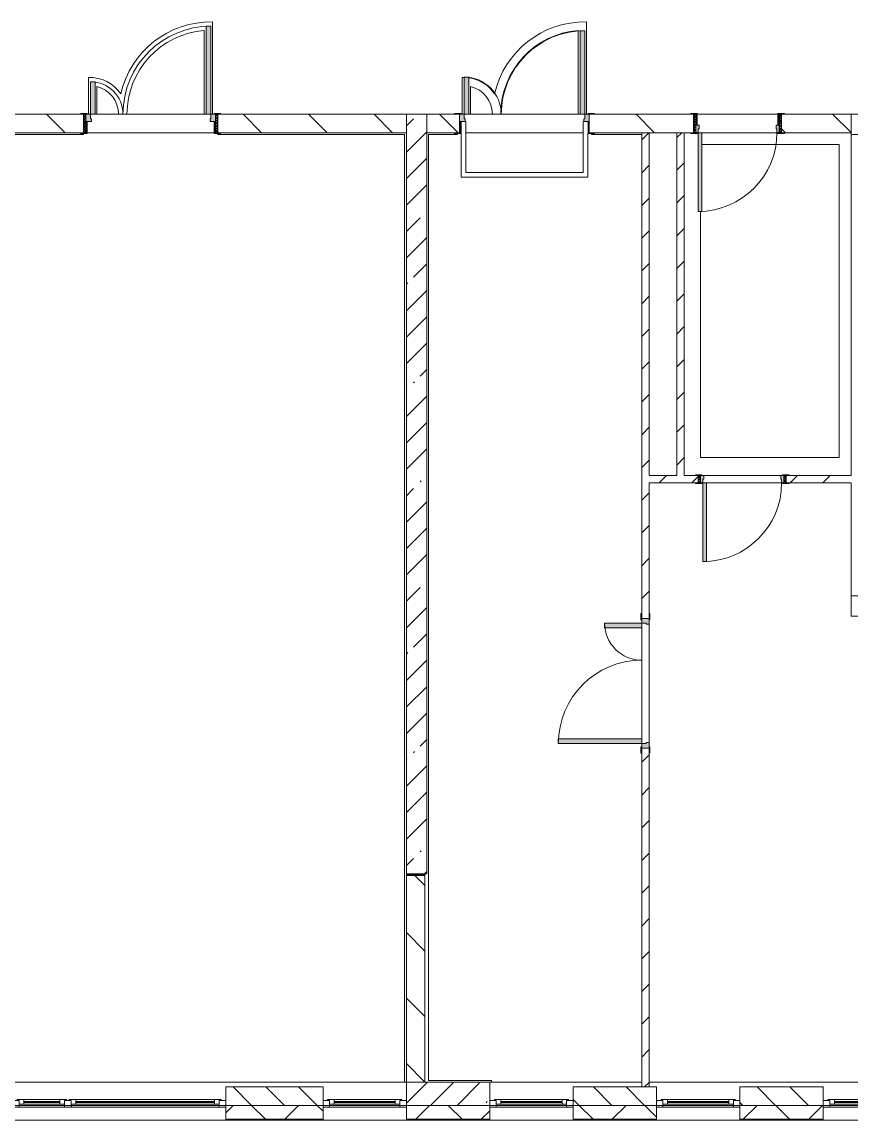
# Model space of a CAD drawing. Header units: millimetres. Extents: x -3902 to 188078, y -8553 to 29000.
# Drawn here: x 164048 to 172998, y -258 to 11595 of the extents above; entities that cross this region are included whole.
import ezdxf

# ---------------------------------------------------------------- set-up
doc = ezdxf.new("R2010")
doc.units = ezdxf.units.MM
for name, color, linetype, lineweight in [('A-DETL-6', 7, 'Continuous', 5), ('A-GLAZ-2', 7, 'Continuous', 5), ('A-WALL', 7, 'Continuous', 9), ('A-WALL-3', 7, 'Continuous', 5), ('I-WALL-3', 7, 'Continuous', 5), ('S-COLS-4', 7, 'Continuous', 5)]:
    doc.layers.add(name, color=color, linetype=linetype, lineweight=lineweight)
for name, color, linetype, lineweight, true_color in [('A-DOOR-1', 7, 'Continuous', 5, 0xaaaaaa), ('A-DOOR-2', 7, 'Continuous', 5, 0xe2e2e2), ('A-DOOR-FRAM-1', 7, 'Continuous', 5, 0xe2e2e2), ('A-DOOR-FRAM-2', 7, 'Continuous', 5, 0xaaaaaa), ('A-FLOR-2', 7, 'Continuous', 5, 0xaaaaaa)]:
    doc.layers.add(name, color=color, linetype=linetype, lineweight=lineweight, true_color=true_color)
pattern_1 = [(135, (61067.9, 0), (-353.5534, -353.5534), [])]
pattern_2 = [(45, (61067.9, 0), (-285.1231, 285.1231), []), (45, (61353, 0), (-285.1231, 285.1231), [504.031, -100.806, 16.764, -84.042])]
pattern_3 = [(45, (61067.9, 0), (-176.7767, 176.7767), [])]

# ---------------------------------------------------------------- blocks, each defined once
blk = doc.blocks.new('110_Дверь_СКБ_2Ст - Д-2а_л_ Из коридора на лестницу-32216062-3_10_1_птичка')
at = {"layer": 'A-DOOR-2'}
for points in [[(612, 100), (662, 100), (662, 1000), (612, 1000), (612, 721)], [(-588, 100), (-588, 500), (-638, 500), (-638, 100)], [(712, -100), (712, 20), (698, 20), (698, -100)]]:
    blk.add_hatch(color=256, dxfattribs=at).paths.add_polyline_path(points)
h = blk.add_hatch(color=256, dxfattribs=at)
h.paths.add_polyline_path([(712, 20), (712, 100), (662, 100), (662, 50), (652, 50), (652, 20), (680, 20)])
h.paths.add_polyline_path([(-628, 20), (-628, 50), (-638, 50), (-638, 100), (-688, 100), (-688, 20)])
at = {"layer": 'A-DOOR-FRAM-1'}
for points in [[(-672, 100), (-672, 108), (-742, 108), (-742, 100)], [(-672, -100), (-672, 20), (-688, 20), (-688, -100)], [(768, 100), (768, 108), (698, 108), (698, 100)], [(-672, -108), (-672, -100), (-742, -100), (-742, -108)], [(768, -108), (768, -100), (698, -100), (698, -108)]]:
    blk.add_hatch(color=256, dxfattribs=at).paths.add_polyline_path(points)
at = {"layer": 'A-DOOR-1'}
for p, q in [((662, 1000), (612, 1000)), ((612, 1000), (612, 100)), ((662, 100), (662, 1000)), ((-638, 500), (-638, 100)), ((-588, 500), (-638, 500)), ((-588, 100), (-588, 500)), ((-638, 100), (-588, 100)), ((612, 100), (662, 100))]:
    blk.add_line(p, q, dxfattribs=at)
for centre, radius, start, end in [((662, 100), 900, 90, 180), ((-638, 100), 400, 360, 90)]:
    blk.add_arc(centre, radius, start, end, dxfattribs=at)
at = {"layer": 'A-DOOR-FRAM-2'}
for p, q in [((-672, 108), (-742, 108)), ((-742, 108), (-742, 100)), ((-742, 100), (-672, 100)), ((-638, 100), (-688, 100)), ((-688, 100), (-688, 20)), ((-688, 20), (-628, 20)), ((-672, 20), (-688, 20)), ((-688, 20), (-688, -100)), ((-672, 100), (-672, 108)), ((-672, -100), (-672, 20)), ((-638, 50), (-638, 100)), ((-628, 50), (-638, 50)), ((-628, 20), (-628, 50)), ((662, 50), (652, 50)), ((652, 50), (652, 20)), ((652, 20), (712, 20)), ((662, 100), (662, 50)), ((712, 100), (662, 100)), ((768, 108), (698, 108)), ((698, 108), (698, 100)), ((698, 100), (768, 100)), ((712, 20), (698, 20)), ((698, 20), (698, -100)), ((712, 20), (712, 100)), ((712, -100), (712, 20)), ((768, 100), (768, 108)), ((-672, -100), (-742, -100)), ((-742, -100), (-742, -108)), ((-742, -108), (-672, -108)), ((-688, -100), (-672, -100)), ((-672, -108), (-672, -100)), ((698, -100), (712, -100)), ((768, -100), (698, -100)), ((698, -100), (698, -108)), ((698, -108), (768, -108)), ((768, -108), (768, -100))]:
    blk.add_line(p, q, dxfattribs=at)
blk = doc.blocks.new('120_Окно_СКБ_2Ст_Фрамуга сверху - 120_Окно_СКБ_2Ст_2300х2500_h_ ДОО-19727959-3_10_1_птичка')
at = {"layer": 'A-GLAZ-2'}
for p, q in [((-1150, -127), (-1150, -57)), ((-1150, -57), (-1080, -57)), ((1150, -57), (-1150, -57)), ((-1080, -57), (-1080, -127)), ((-1080, -57), (1080, -57)), ((520, -87), (-1080, -87)), ((-1080, -87), (-1080, -127)), ((-1030, -137), (-1030, -87)), ((-1030, -107), (470, -107)), ((470, -117), (-1030, -117)), ((470, -137), (470, -87)), ((520, -127), (520, -57)), ((520, -57), (590, -57)), ((520, -127), (520, -87)), ((590, -57), (590, -127)), ((1080, -87), (590, -87)), ((590, -87), (590, -127)), ((640, -137), (640, -87)), ((640, -107), (1030, -107)), ((1030, -117), (640, -117)), ((1030, -137), (1030, -87)), ((1080, -127), (1080, -57)), ((1080, -57), (1150, -57)), ((1080, -127), (1080, -87)), ((1150, -57), (1150, -127)), ((-1080, -127), (-1150, -127)), ((-1150, -127), (-1100, -127)), ((-1080, -127), (-1100, -127)), ((-1100, -127), (-1100, -137)), ((-1100, -137), (540, -137)), ((540, -137), (-1100, -137)), ((590, -127), (520, -127)), ((540, -127), (520, -127)), ((540, -127), (570, -127)), ((540, -127), (570, -127)), ((540, -137), (540, -127)), ((590, -127), (570, -127)), ((570, -127), (570, -137)), ((570, -137), (1100, -137)), ((1100, -137), (570, -137)), ((1150, -127), (1080, -127)), ((1100, -127), (1080, -127)), ((1100, -127), (1150, -127)), ((1100, -137), (1100, -127))]:
    blk.add_line(p, q, dxfattribs=at)
blk = doc.blocks.new('120_Окно_СКБ_1Ст - 120_Окно_СКБ_1Ст 900х2500_h_ с форточкой-22876038-3_10_1_птичка')
at = {"layer": 'A-GLAZ-2'}
for p, q in [((-450, -127), (-450, -57)), ((-450, -57), (-380, -57)), ((450, -57), (-450, -57)), ((-380, -57), (-380, -127)), ((380, -87), (-380, -87)), ((-380, -87), (-380, -127)), ((-330, -137), (-330, -87)), ((-330, -107), (330, -107)), ((330, -117), (-330, -117)), ((330, -137), (330, -87)), ((380, -127), (380, -57)), ((380, -57), (450, -57)), ((380, -127), (380, -87)), ((450, -57), (450, -127)), ((-380, -127), (-450, -127)), ((-450, -127), (-400, -127)), ((-380, -127), (-400, -127)), ((-400, -127), (-400, -137)), ((-400, -137), (400, -137)), ((400, -137), (-400, -137)), ((450, -127), (380, -127)), ((400, -127), (380, -127)), ((400, -127), (450, -127)), ((400, -137), (400, -127))]:
    blk.add_line(p, q, dxfattribs=at)
blk = doc.blocks.new('110_Дверь_СКБ_1Ст_Внутренняя1 - Д-8 950x2100h_охрана-V48-3_10_1_птичка')
at = {"layer": 'A-DOOR-1'}
h = blk.add_hatch(dxfattribs=at)
h.set_pattern_fill('FP_66', color=256, style=0, pattern_type=2)
h.set_pattern_definition([(135, (1826.41, 164.685), (-14.14214, -14.14214), []), (225, (1826.41, 164.685), (14.14214, -14.14214), [])])
h.paths.add_polyline_path([(487.5, 100), (462.5, 100), (462.5, -100), (487.5, -100), (487.5, -34.8)])
at = {"layer": 'A-DOOR-2'}
h = blk.add_hatch(color=256, dxfattribs=at)
h.paths.add_polyline_path([(437.5, 100), (437.5, 60), (427.5, 60), (427.5, 20), (462.5, 20), (462.5, 100)])
h.paths.add_polyline_path([(-412.5, 100), (-437.5, 100), (-437.5, 20), (-402.5, 20), (-402.5, 60), (-412.5, 60)])
at = {"layer": 'A-DOOR-FRAM-1'}
for points in [[(397.5, 950), (397.5, 100), (437.5, 100), (437.5, 950)], [(-492.5, 108), (-492.5, 100), (-422.5, 100), (-422.5, 108)], [(-422.5, 20), (-437.5, 20), (-437.5, -100), (-422.5, -100), (-422.5, -34.8)], [(517.5, 108), (447.5, 108), (447.5, 100), (517.5, 100)], [(462.5, 20), (447.5, 20), (447.5, -100), (462.5, -100), (462.5, -34.8)], [(-492.5, -100), (-492.5, -108), (-422.5, -108), (-422.5, -100)], [(447.5, -100), (447.5, -108), (517.5, -108), (517.5, -100)]]:
    blk.add_hatch(color=256, dxfattribs=at).paths.add_polyline_path(points)
at = {"layer": 'A-DOOR-FRAM-2'}
h = blk.add_hatch(dxfattribs=at)
h.set_pattern_fill('FP_67', color=256, style=0, pattern_type=2)
h.set_pattern_definition([(45, (-296.384, 164.685), (-14.1421, 14.1421), []), (135, (-296.384, 164.685), (-14.1421, -14.1421), [])])
h.paths.add_polyline_path([(-437.5, 100), (-462.5, 100), (-462.5, -100), (-437.5, -100), (-437.5, -34.8)])
at = {"layer": 'A-DOOR-1'}
for p, q in [((437.5, 950), (397.5, 950)), ((397.5, 950), (397.5, 100)), ((437.5, 100), (437.5, 950)), ((397.5, 100), (437.5, 100))]:
    blk.add_line(p, q, dxfattribs=at)
blk.add_arc((437.5, 100), 850, 90, 180, dxfattribs=at)
at = {"layer": 'A-DOOR-FRAM-2'}
for p, q in [((-422.5, 108), (-492.5, 108)), ((-492.5, 108), (-492.5, 100)), ((-492.5, 100), (-422.5, 100)), ((-437.5, 100), (-462.5, 100)), ((-462.5, 100), (-462.5, -100)), ((-412.5, 100), (-437.5, 100)), ((-437.5, 100), (-437.5, 20)), ((-437.5, -100), (-437.5, 100)), ((-422.5, 100), (-437.5, 100)), ((-437.5, 100), (-437.5, 99)), ((-437.5, 99), (-422.5, 99)), ((-437.5, 20), (-402.5, 20)), ((-422.5, 20), (-437.5, 20)), ((-437.5, 20), (-437.5, -100)), ((-422.5, 100), (-422.5, 108)), ((-422.5, 99), (-422.5, 100)), ((-422.5, -100), (-422.5, 20)), ((-412.5, 60), (-412.5, 100)), ((-402.5, 60), (-412.5, 60)), ((-402.5, 20), (-402.5, 60)), ((437.5, 60), (427.5, 60)), ((427.5, 60), (427.5, 20)), ((427.5, 20), (462.5, 20)), ((437.5, 100), (437.5, 60)), ((462.5, 100), (437.5, 100)), ((517.5, 108), (447.5, 108)), ((447.5, 108), (447.5, 100)), ((462.5, 100), (447.5, 100)), ((447.5, 100), (447.5, 99)), ((447.5, 100), (517.5, 100)), ((447.5, 99), (462.5, 99)), ((462.5, 20), (447.5, 20)), ((447.5, 20), (447.5, -100)), ((462.5, 20), (462.5, 100)), ((487.5, 100), (462.5, 100)), ((462.5, 100), (462.5, -100)), ((462.5, 99), (462.5, 100)), ((462.5, -100), (462.5, 20)), ((487.5, -100), (487.5, 100)), ((517.5, 100), (517.5, 108)), ((-422.5, -100), (-492.5, -100)), ((-492.5, -100), (-492.5, -108)), ((-492.5, -108), (-422.5, -108)), ((-462.5, -100), (-437.5, -100)), ((-437.5, -100), (-422.5, -100)), ((-422.5, -108), (-422.5, -100)), ((447.5, -100), (462.5, -100)), ((517.5, -100), (447.5, -100)), ((447.5, -100), (447.5, -108)), ((447.5, -108), (517.5, -108)), ((462.5, -100), (487.5, -100)), ((517.5, -108), (517.5, -100))]:
    blk.add_line(p, q, dxfattribs=at)
blk = doc.blocks.new('110_Дверь_СКБ_1Ст_Внутренняя1 - Д-8 950x2100h_охрана-V79-3_10_1_птичка')
at = {"layer": 'A-DOOR-1'}
h = blk.add_hatch(dxfattribs=at)
h.set_pattern_fill('FP_95', color=256, style=0, pattern_type=2)
h.set_pattern_definition([(135, (1826.41, 104.685), (-14.14214, -14.14214), []), (225, (1826.41, 104.685), (14.14214, -14.14214), [])])
h.paths.add_polyline_path([(487, 40), (462, 40), (462, -40), (487, -40)])
at = {"layer": 'A-DOOR-2'}
h = blk.add_hatch(color=256, dxfattribs=at)
h.paths.add_polyline_path([(437, 40), (437, 0), (427, 0), (427, -40), (462, -40), (462, 40)])
h.paths.add_polyline_path([(-413, 40), (-438, 40), (-438, -40), (-403, -40), (-403, 0), (-413, 0)])
at = {"layer": 'A-DOOR-FRAM-1'}
for points in [[(397, 890), (397, 40), (437, 40), (437, 890)], [(-493, 48), (-493, 40), (-423, 40), (-423, 48)], [(517, 48), (447, 48), (447, 40), (517, 40)], [(-423, -40), (-493, -40), (-493, -48), (-423, -48)], [(447, -40), (447, -48), (517, -48), (517, -40)]]:
    blk.add_hatch(color=256, dxfattribs=at).paths.add_polyline_path(points)
at = {"layer": 'A-DOOR-FRAM-2'}
h = blk.add_hatch(dxfattribs=at)
h.set_pattern_fill('FP_96', color=256, style=0, pattern_type=2)
h.set_pattern_definition([(45, (-296.384, 104.685), (-14.1421, 14.1421), []), (135, (-296.384, 104.685), (-14.1421, -14.1421), [])])
h.paths.add_polyline_path([(-438, 40), (-463, 40), (-463, -40), (-438, -40)])
at = {"layer": 'A-DOOR-1'}
for p, q in [((437, 890), (397, 890)), ((397, 890), (397, 40)), ((437, 40), (437, 890)), ((397, 40), (437, 40))]:
    blk.add_line(p, q, dxfattribs=at)
blk.add_arc((437, 40), 850, 90, 180, dxfattribs=at)
at = {"layer": 'A-DOOR-FRAM-2'}
for p, q in [((-423, 48), (-493, 48)), ((-493, 48), (-493, 40)), ((-493, 40), (-423, 40)), ((-438, 40), (-463, 40)), ((-463, 40), (-463, -40)), ((-413, 40), (-438, 40)), ((-438, 40), (-438, -40)), ((-438, -40), (-438, 40)), ((-423, 40), (-438, 40)), ((-438, 40), (-438, 39)), ((-438, 39), (-423, 39)), ((-423, 40), (-423, 48)), ((-423, 39), (-423, 40)), ((-413, 0), (-413, 40)), ((-403, 0), (-413, 0)), ((-403, -40), (-403, 0)), ((437, 0), (427, 0)), ((427, 0), (427, -40)), ((437, 40), (437, 0)), ((462, 40), (437, 40)), ((517, 48), (447, 48)), ((447, 48), (447, 40)), ((462, 40), (447, 40)), ((447, 40), (447, 39)), ((447, 40), (517, 40)), ((447, 39), (462, 39)), ((462, -40), (462, 40)), ((487, 40), (462, 40)), ((462, 40), (462, -40)), ((462, 39), (462, 40)), ((487, -40), (487, 40)), ((517, 40), (517, 48)), ((-423, -40), (-493, -40)), ((-493, -40), (-493, -48)), ((-493, -48), (-423, -48)), ((-463, -40), (-438, -40)), ((-423, -39), (-438, -39)), ((-438, -39), (-438, -40)), ((-438, -40), (-403, -40)), ((-438, -40), (-423, -40)), ((-423, -40), (-423, -39)), ((-423, -48), (-423, -40)), ((427, -40), (462, -40)), ((462, -39), (447, -39)), ((447, -39), (447, -40)), ((447, -40), (462, -40)), ((517, -40), (447, -40)), ((447, -40), (447, -48)), ((447, -48), (517, -48)), ((462, -40), (462, -39)), ((462, -40), (487, -40)), ((517, -48), (517, -40))]:
    blk.add_line(p, q, dxfattribs=at)
blk = doc.blocks.new('110_Дверь_СКБ_2Ст - Д-6_л__ ДОО_Дв_1450x2100h_Дверь из раздевальной в коридор-V80-3_10_1_птичка')
at = {"layer": 'A-DOOR-1'}
h = blk.add_hatch(dxfattribs=at)
h.set_pattern_fill('FP_97', color=256, style=0, pattern_type=2)
h.set_pattern_definition([(135, (1576.41, 164.685), (-14.14214, -14.14214), []), (225, (1576.41, 164.685), (14.14214, -14.14214), [])])
h.paths.add_polyline_path([(737.5, -100), (737.5, 100), (712.5, 100), (712.5, -100)])
at = {"layer": 'A-DOOR-2'}
for points in [[(662.5, 100), (662.5, 1050), (612.5, 1050), (612.5, 100)], [(-587.5, 100), (-587.5, 450), (-637.5, 450), (-637.5, 100)]]:
    blk.add_hatch(color=256, dxfattribs=at).paths.add_polyline_path(points)
h = blk.add_hatch(color=256, dxfattribs=at)
h.paths.add_polyline_path([(652.5, 20), (712.5, 20), (712.5, 100), (662.5, 100), (662.5, 50), (652.5, 50)])
h.paths.add_polyline_path([(-687.5, 20), (-627.5, 20), (-627.5, 50), (-637.5, 50), (-637.5, 100), (-687.5, 100)])
at = {"layer": 'A-DOOR-FRAM-1'}
for points in [[(-672.5, 100), (-672.5, 108), (-742.5, 108), (-742.5, 100)], [(-672.5, -100), (-672.5, 20), (-687.5, 20), (-687.5, -100)], [(767.5, 100), (767.5, 108), (697.5, 108), (697.5, 100)], [(712.5, -100), (712.5, 20), (697.5, 20), (697.5, -100)], [(-672.5, -108), (-672.5, -100), (-742.5, -100), (-742.5, -108)], [(767.5, -108), (767.5, -100), (697.5, -100), (697.5, -108)]]:
    blk.add_hatch(color=256, dxfattribs=at).paths.add_polyline_path(points)
at = {"layer": 'A-DOOR-FRAM-2'}
h = blk.add_hatch(dxfattribs=at)
h.set_pattern_fill('FP_98', color=256, style=0, pattern_type=2)
h.set_pattern_definition([(45, (-546.384, 164.685), (-14.1421, 14.1421), []), (135, (-546.384, 164.685), (-14.1421, -14.1421), [])])
h.paths.add_polyline_path([(-687.5, -100), (-687.5, 100), (-712.5, 100), (-712.5, -100)])
at = {"layer": 'A-DOOR-1'}
for p, q in [((662.5, 1050), (612.5, 1050)), ((612.5, 1050), (612.5, 100)), ((662.5, 100), (662.5, 1050)), ((-637.5, 450), (-637.5, 100)), ((-587.5, 450), (-637.5, 450)), ((-587.5, 100), (-587.5, 450)), ((-637.5, 100), (-587.5, 100)), ((612.5, 100), (662.5, 100))]:
    blk.add_line(p, q, dxfattribs=at)
for centre, radius, start, end in [((662.5, 100), 950, 90, 180), ((-637.5, 100), 350, 360, 90)]:
    blk.add_arc(centre, radius, start, end, dxfattribs=at)
at = {"layer": 'A-DOOR-FRAM-2'}
for p, q in [((-672.5, 108), (-742.5, 108)), ((-742.5, 108), (-742.5, 100)), ((-742.5, 100), (-672.5, 100)), ((-687.5, 100), (-712.5, 100)), ((-712.5, 100), (-712.5, -100)), ((-637.5, 100), (-687.5, 100)), ((-687.5, 100), (-687.5, 20)), ((-687.5, -100), (-687.5, 100)), ((-687.5, 20), (-627.5, 20)), ((-672.5, 20), (-687.5, 20)), ((-687.5, 20), (-687.5, -100)), ((-672.5, 100), (-672.5, 108)), ((-672.5, -100), (-672.5, 20)), ((-637.5, 50), (-637.5, 100)), ((-627.5, 50), (-637.5, 50)), ((-627.5, 20), (-627.5, 50)), ((662.5, 50), (652.5, 50)), ((652.5, 50), (652.5, 20)), ((652.5, 20), (712.5, 20)), ((662.5, 100), (662.5, 50)), ((712.5, 100), (662.5, 100)), ((767.5, 108), (697.5, 108)), ((697.5, 108), (697.5, 100)), ((697.5, 100), (767.5, 100)), ((712.5, 20), (697.5, 20)), ((697.5, 20), (697.5, -100)), ((712.5, 20), (712.5, 100)), ((737.5, 100), (712.5, 100)), ((712.5, 100), (712.5, -100)), ((712.5, -100), (712.5, 20)), ((737.5, -100), (737.5, 100)), ((767.5, 100), (767.5, 108)), ((-672.5, -100), (-742.5, -100)), ((-742.5, -100), (-742.5, -108)), ((-742.5, -108), (-672.5, -108)), ((-712.5, -100), (-687.5, -100)), ((-687.5, -100), (-672.5, -100)), ((-672.5, -108), (-672.5, -100)), ((697.5, -100), (712.5, -100)), ((767.5, -100), (697.5, -100)), ((697.5, -100), (697.5, -108)), ((697.5, -108), (767.5, -108)), ((712.5, -100), (737.5, -100)), ((767.5, -108), (767.5, -100))]:
    blk.add_line(p, q, dxfattribs=at)
blk = doc.blocks.new('120_Окно_СКБ_1Ст - 120_Окно_СКБ_1Ст 900х2500_h_ с форточкой-V122-3_10_1_птичка')
at = {"layer": 'A-GLAZ-2'}
for p, q in [((-450, -127), (-450, -57)), ((-450, -57), (-380, -57)), ((450, -57), (-450, -57)), ((-380, -57), (-380, -127)), ((380, -87), (-380, -87)), ((-380, -87), (-380, -127)), ((-330, -137), (-330, -87)), ((-330, -107), (330, -107)), ((330, -117), (-330, -117)), ((330, -137), (330, -87)), ((380, -127), (380, -57)), ((380, -57), (450, -57)), ((380, -127), (380, -87)), ((450, -57), (450, -127)), ((-380, -127), (-450, -127)), ((-450, -127), (-400, -127)), ((-380, -127), (-400, -127)), ((-400, -127), (-400, -137)), ((-400, -137), (400, -137)), ((400, -137), (-400, -137)), ((450, -127), (380, -127)), ((400, -127), (380, -127)), ((400, -137), (400, -127)), ((404, -127), (450, -127))]:
    blk.add_line(p, q, dxfattribs=at)
blk = doc.blocks.new('110_Дверь_СКБ_2Ст - Д-5_п_ Из игровой в коридор-32351726-3_10_1_птичка')
at = {"layer": 'A-DOOR-2'}
h = blk.add_hatch(color=256, dxfattribs=at)
h.paths.add_polyline_path([(712, -40), (712, 40), (652, 40), (652, 10), (662, 10), (662, -40)])
h.paths.add_polyline_path([(-628, 40), (-688, 40), (-688, -40), (-638, -40), (-638, 10), (-628, 10)])
for points in [[(-588, -440), (-588, -40), (-638, -40), (-638, -440)], [(662, -940), (662, -40), (612, -40), (612, -940)]]:
    blk.add_hatch(color=256, dxfattribs=at).paths.add_polyline_path(points)
at = {"layer": 'A-DOOR-FRAM-1'}
for points in [[(-673, 48), (-743, 48), (-743, 40), (-673, 40)], [(767, 48), (697, 48), (697, 40), (767, 40)], [(-673, -40), (-743, -40), (-743, -48), (-673, -48)], [(767, -40), (697, -40), (697, -48), (767, -48)]]:
    blk.add_hatch(color=256, dxfattribs=at).paths.add_polyline_path(points)
at = {"layer": 'A-DOOR-1'}
for p, q in [((-638, -40), (-588, -40)), ((-638, -440), (-638, -40)), ((-588, -40), (-588, -440)), ((612, -40), (662, -40)), ((612, -940), (612, -40)), ((662, -40), (662, -940)), ((-588, -440), (-638, -440)), ((662, -940), (612, -940))]:
    blk.add_line(p, q, dxfattribs=at)
for centre, radius, start, end in [((-638, -40), 400, 270, 0), ((662, -40), 900, 180, 270)]:
    blk.add_arc(centre, radius, start, end, dxfattribs=at)
at = {"layer": 'A-DOOR-FRAM-2'}
for p, q in [((-743, 48), (-673, 48)), ((-743, 40), (-743, 48)), ((-673, 40), (-743, 40)), ((-688, 40), (-628, 40)), ((-688, -40), (-688, 40)), ((-688, 40), (-673, 40)), ((-688, 39), (-688, 40)), ((-673, 39), (-688, 39)), ((-673, 48), (-673, 40)), ((-673, 40), (-673, 39)), ((-638, 10), (-638, -40)), ((-628, 10), (-638, 10)), ((-628, 40), (-628, 10)), ((652, 40), (712, 40)), ((652, 10), (652, 40)), ((662, 10), (652, 10)), ((662, -40), (662, 10)), ((697, 40), (697, 48)), ((697, 48), (767, 48)), ((697, 39), (697, 40)), ((697, 40), (712, 40)), ((767, 40), (697, 40)), ((712, 39), (697, 39)), ((712, 40), (712, -40)), ((712, 40), (712, 39)), ((767, 48), (767, 40)), ((-743, -40), (-673, -40)), ((-743, -48), (-743, -40)), ((-673, -48), (-743, -48)), ((-638, -40), (-688, -40)), ((-673, -40), (-673, -48)), ((712, -40), (662, -40)), ((697, -48), (697, -40)), ((697, -40), (767, -40)), ((767, -48), (697, -48)), ((767, -40), (767, -48))]:
    blk.add_line(p, q, dxfattribs=at)

msp = doc.modelspace()

# ---------------------------------------------------------------- hatches: boundary and pattern name
at = {"layer": 'A-WALL-3'}
h = msp.add_hatch(dxfattribs=at)
h.set_pattern_fill('FP_62', color=256, style=0, pattern_type=2)
h.set_pattern_definition([(135, (61067.9, 0), (-176.7767, -176.7767), [])])
h.paths.add_polyline_path([(182197.9, -100), (182497.9, -100), (182497.9, 100), (182197.9, 100)])
h.paths.add_polyline_path([(172697.9, -100), (172697.9, 100), (171797.9, 100), (171797.9, -100), (172004.6, -100)])
h.paths.add_polyline_path([(170140.2, -100), (170897.9, -100), (170897.9, 100), (169997.9, 100), (169997.9, -100)])
h.paths.add_polyline_path([(180397.9, -100), (180394.5, 100), (179897.9, 100), (179897.9, -100), (180394.5, -100)])
h.paths.add_polyline_path([(174497.9, -100), (174747.9, -100), (174747.9, 100), (174497.9, 100)])
h.paths.add_polyline_path([(177047.9, -100), (178097.9, -100), (178097.9, 100), (177047.9, 100)])
h.paths.add_polyline_path([(163697.9, -100), (163947.9, -100), (163947.9, 100), (163697.9, 100)])
h.paths.add_polyline_path([(166247.9, -100), (167297.9, -100), (167297.9, 100), (166247.9, 100)])
h.paths.add_polyline_path([(162797.9, -100), (162797.9, 100), (161897.9, 100), (161897.9, -100), (162682.6, -100)])
h.paths.add_polyline_path([(155597.9, -100), (155847.9, -100), (155847.9, 100), (155597.9, 100), (155597.9, 56.5)])
h.paths.add_polyline_path([(158147.9, -100), (159197.9, -100), (159197.9, 100), (158147.9, 100)])
h.paths.add_polyline_path([(152997.9, -100), (153797.9, -100), (153797.9, 100), (152997.9, 100)])
h = msp.add_hatch(dxfattribs=at)
h.set_pattern_fill('FP_64', color=256, style=0, pattern_type=2)
h.set_pattern_definition([(45, (61067.9, 0), (-353.5534, 353.5534), []), (135, (61067.9, 0), (-353.5534, -353.5534), [])])
h.paths.add_polyline_path([(185055.5, -250), (186147.9, -250), (186147.9, -100), (184797.9, -100), (184797.9, -250)])
h.paths.add_polyline_path([(181326.7, -250), (182497.9, -250), (182497.9, -100), (181297.9, -100), (181297.9, -250)])
h.paths.add_polyline_path([(170897.9, -250), (170897.9, -100), (169997.9, -100), (169997.9, -250), (170140.2, -250)])
h.paths.add_polyline_path([(169097.9, -250), (169097.9, -100), (168197.9, -100), (168197.9, -250), (168275.8, -250)])
h.paths.add_polyline_path([(171797.9, -250), (172697.9, -250), (172697.9, -100), (171797.9, -100)])
h.paths.add_polyline_path([(180397.9, -250), (180394.5, -100), (178997.9, -100), (178997.9, -250), (180394.5, -250)])
h.paths.add_polyline_path([(173597.9, -250), (174747.9, -250), (174747.9, -100), (173597.9, -100)])
h.paths.add_polyline_path([(177047.9, -250), (178097.9, -250), (178097.9, -100), (177047.9, -100)])
h.paths.add_polyline_path([(160997.9, -250), (160997.9, -100), (160097.9, -100), (160097.9, -250), (160818.2, -250)])
h.paths.add_polyline_path([(166411.4, -250), (167297.9, -250), (167297.9, -100), (166247.9, -100), (166247.9, -250)])
h.paths.add_polyline_path([(155597.9, -250), (155847.9, -250), (155847.9, -100), (154697.9, -100), (154697.9, -250), (155224.9, -250)])
h.paths.add_polyline_path([(161897.9, -250), (163947.9, -250), (163947.9, -100), (161897.9, -100)])
h.paths.add_polyline_path([(159197.9, -250), (159197.9, -100), (158147.9, -100), (158147.9, -250), (158953.8, -250)])
h.paths.add_polyline_path([(153360.5, -250), (153797.9, -250), (153797.9, -100), (152997.9, -100), (152997.9, -250)])
h.paths.add_polyline_path([(152097.9, -250), (152097.9, -100), (150277.9, -100), (150277.9, -250), (151962.2, -250)])
at = {"layer": 'I-WALL-3'}
h = msp.add_hatch(dxfattribs=at)
h.set_pattern_fill('FP_63', color=256, style=0, pattern_type=2)
h.set_pattern_definition(pattern_1)
h.paths.add_polyline_path([(166411.4, 10400), (168197.9, 10400), (168197.9, 10600), (166162.9, 10600), (166162.9, 10400), (166192.9, 10400)])
h.paths.add_polyline_path([(162682.6, 10400), (164712.9, 10400), (164712.9, 10600), (162677.9, 10600), (162677.9, 10400)])
h.paths.add_polyline_path([(151052.9, 10400), (151052.9, 10600), (150677.9, 10600), (150677.9, 10400), (150997.9, 10400)])
h.paths.add_polyline_path([(153017.9, 10400), (153577.9, 10400), (153577.9, 10600), (152452.9, 10600), (152452.9, 10400), (152507.9, 10400)])
h.paths.add_polyline_path([(155224.9, 10400), (155277.9, 10400), (155277.9, 10600), (154527.9, 10600), (154527.9, 10400), (154557.9, 10400)])
h = msp.add_hatch(dxfattribs=at)
h.set_pattern_fill('FP_60', color=256, style=0, pattern_type=2)
h.set_pattern_definition(pattern_2)
h.paths.add_polyline_path([(168197.9, 2400), (168417.9, 2400), (168417.9, 10600), (168197.9, 10600), (168197.9, 6593.4)])
h = msp.add_hatch(dxfattribs=at)
h.set_pattern_fill('FP_63', color=256, style=0, pattern_type=2)
h.set_pattern_definition(pattern_1)
h.paths.add_polyline_path([(181326.7, 10400), (182277.9, 10400), (182277.9, 10600), (180397.9, 10600), (180397.9, 10400)])
h.paths.add_polyline_path([(168717.9, 10400), (168772.9, 10400), (168772.9, 10600), (168417.9, 10600), (168417.9, 10400)])
h.paths.add_polyline_path([(171072.4, 10400), (171297.9, 10400), (171297.9, 10600), (170172.9, 10600), (170172.9, 10400), (170817.9, 10400)])
h.paths.add_polyline_path([(172936.8, 10400), (172997.9, 10400), (172997.9, 10600), (172247.9, 10600), (172247.9, 10400), (172277.9, 10400)])
h = msp.add_hatch(dxfattribs=at)
h.set_pattern_fill('FP_65', color=256, style=0, pattern_type=2)
h.set_pattern_definition(pattern_3)
h.paths.add_polyline_path([(170817.9, 100), (170817.9, 3755), (170737.9, 3755), (170737.9, 100)])
h.paths.add_polyline_path([(170817.9, 5155), (170817.9, 10400), (170737.9, 10400), (170737.9, 5155), (170787.9, 5155)])
h = msp.add_hatch(dxfattribs=at)
h.set_pattern_fill('FP_65', color=256, style=0, pattern_type=2)
h.set_pattern_definition(pattern_3)
h.paths.add_polyline_path([(171197.9, 6700), (171197.9, 10400), (171117.9, 10400), (171117.9, 6700)])
h = msp.add_hatch(dxfattribs=at)
h.set_pattern_fill('FP_65', color=256, style=0, pattern_type=2)
h.set_pattern_definition(pattern_3)
h.paths.add_polyline_path([(172327.9, 6620), (172997.9, 6620), (172997.9, 6700), (172297.9, 6700), (172297.9, 6620)])
h.paths.add_polyline_path([(170817.9, 6620), (171347.9, 6620), (171347.9, 6700), (170817.9, 6700)])
h = msp.add_hatch(dxfattribs=at)
h.set_pattern_fill('FP_63', color=256, style=0, pattern_type=2)
h.set_pattern_definition(pattern_1)
h.paths.add_polyline_path([(168397.9, 150), (168397.9, 2380), (168197.9, 2380), (168197.9, 150), (168275.8, 150)])
at = {"layer": 'S-COLS-4'}
h = msp.add_hatch(dxfattribs=at)
h.set_pattern_fill('FP_60', color=256, style=0, pattern_type=2)
h.set_pattern_definition(pattern_2)
h.paths.add_polyline_path([(168197.9, -100), (169097.9, -100), (169097.9, 150), (168197.9, 150)])

# ---------------------------------------------------------------- linework, layer by layer
at = {"layer": 'A-DETL-6'}
for p, q in [((172871.4, 10273.7), (171387.9, 10273.7)), ((172871.4, 6893.7), (172871.4, 10273.7)), ((171371.4, 9550), (171371.4, 6893.7)), ((171371.4, 6893.7), (172871.4, 6893.7))]:
    msp.add_line(p, q, dxfattribs=at)
at = {"layer": 'A-FLOR-2'}
for p, q in [((166016.3, 11502.3), (166016.3, 10600)), ((166106.3, 10600), (166106.3, 11594.8)), ((170051.3, 11502.3), (170051.3, 10600)), ((170141.3, 10600), (170141.3, 11594.8)), ((164765.1, 10994.4), (164765.1, 10600)), ((168800.1, 10994.4), (168800.1, 10600)), ((164855.1, 10600), (164855.1, 10897.1)), ((168890.1, 10600), (168890.1, 10897.1)), ((164837.9, 10600), (164855.1, 10600)), ((165091.3, 10600), (165181.3, 10600)), ((165181.3, 10600), (166037.9, 10600)), ((168872.9, 10600), (168890.1, 10600)), ((169126.3, 10600), (169216.3, 10600)), ((169216.3, 10600), (170072.9, 10600)), ((168837.9, 9970), (168837.9, 10520)), ((170107.9, 10520), (170107.9, 9970)), ((164712.9, 10380), (162698.9, 10380)), ((164712.9, 10392), (164712.9, 10380)), ((166162.9, 10380), (166162.9, 10392)), ((168177.9, 10380), (166162.9, 10380)), ((168177.9, 150), (168177.9, 10380)), ((168747.9, 10380), (168437.9, 10380)), ((168437.9, 10380), (168437.9, 170)), ((168747.9, 10392), (168747.9, 10380)), ((168787.9, 10392), (168787.9, 9920)), ((170157.9, 9920), (170157.9, 10392)), ((170197.9, 10380), (170197.9, 10392)), ((170737.9, 10380), (170197.9, 10380)), ((170107.9, 9970), (168837.9, 9970)), ((168787.9, 9920), (170157.9, 9920)), ((168437.9, 170), (169117.9, 170)), ((169117.9, 170), (169117.9, 150))]:
    msp.add_line(p, q, dxfattribs=at)
for centre, radius, start, end in [((166086.3, 10600), 995, 88.8489, 167.32946), ((166086.3, 10600), 905, 94.43687, 180), ((170121.3, 10600), 995, 88.8489, 167.32946), ((170121.3, 10600), 905, 94.43687, 180), ((164786.3, 10600), 395, 33.54048, 93.07201), ((168821.3, 10600), 395, 89.76418, 93.07201), ((168821.3, 10600), 395, 33.54048, 82.48481), ((164786.3, 10600), 305, 0, 76.9573), ((168821.3, 10600), 305, 0, 76.9573)]:
    msp.add_arc(centre, radius, start, end, dxfattribs=at)
at = {"layer": 'A-WALL'}
for p, q in [((168197.9, 10400), (168197.9, 10600)), ((168417.9, 10600), (168417.9, 10400)), ((172997.9, 10400), (172997.9, 10600)), ((170817.9, 10400), (170737.9, 10400)), ((171197.9, 10400), (171117.9, 10400)), ((173077.9, 10380), (172997.9, 10380)), ((172997.9, 5400), (173077.9, 5400)), ((170737.9, 100), (170817.9, 100)), ((166247.9, -100), (167297.9, -100)), ((167297.9, -100), (166247.9, -100)), ((169997.9, -100), (170897.9, -100)), ((170897.9, -100), (169997.9, -100)), ((171797.9, -100), (172697.9, -100)), ((172697.9, -100), (171797.9, -100)), ((166247.9, -250), (167297.9, -250)), ((166247.9, -253), (167297.9, -253)), ((168197.9, -250), (169097.9, -250)), ((168197.9, -253), (169097.9, -253)), ((169997.9, -250), (170897.9, -250)), ((169997.9, -253), (170897.9, -253)), ((171797.9, -250), (172697.9, -250)), ((171797.9, -253), (172697.9, -253))]:
    msp.add_line(p, q, dxfattribs=at)
at = {"layer": 'A-WALL-3'}
for p, q in [((167297.9, 100), (166247.9, 100)), ((166247.9, 100), (166247.9, -258)), ((167297.9, -258), (167297.9, 100)), ((170737.9, 100), (169997.9, 100)), ((169997.9, 100), (169997.9, -258)), ((170897.9, 100), (170817.9, 100)), ((170897.9, -258), (170897.9, 100)), ((172697.9, 100), (171797.9, 100)), ((171797.9, 100), (171797.9, -258)), ((172697.9, -258), (172697.9, 100)), ((163947.9, -100), (166247.9, -100)), ((169097.9, -100), (168197.9, -100)), ((168197.9, -100), (168197.9, -258)), ((169097.9, -258), (169097.9, -100)), ((170897.9, -100), (171797.9, -100)), ((161897.9, -258), (177047.9, -258))]:
    msp.add_line(p, q, dxfattribs=at)
at = {"layer": 'I-WALL-3'}
for p, q in [((164682.9, 10600), (159767.9, 10600)), ((164855.1, 10600), (165091.3, 10600)), ((168717.9, 10600), (166192.9, 10600)), ((168890.1, 10600), (169126.3, 10600)), ((171267.9, 10600), (170227.9, 10600)), ((171337.9, 10600), (172207.9, 10600)), ((182277.9, 10600), (172277.9, 10600)), ((162677.9, 10400), (164682.9, 10400)), ((166122.9, 10400), (164752.9, 10400)), ((166192.9, 10400), (168197.9, 10400)), ((168197.9, 10400), (168197.9, 2400)), ((168417.9, 10400), (168717.9, 10400)), ((168417.9, 2400), (168417.9, 10400)), ((170107.9, 10400), (168837.9, 10400)), ((170227.9, 10400), (170737.9, 10400)), ((170737.9, 10400), (170737.9, 5210)), ((170817.9, 10400), (171117.9, 10400)), ((170817.9, 6700), (170817.9, 10400)), ((171117.9, 10400), (171117.9, 6700)), ((171197.9, 10400), (171267.9, 10400)), ((171197.9, 6700), (171197.9, 10400)), ((172197.9, 10400), (171387.9, 10400)), ((172277.9, 10400), (172997.9, 10400)), ((172997.9, 10400), (172997.9, 6700)), ((171117.9, 6700), (170817.9, 6700)), ((171317.9, 6700), (171197.9, 6700)), ((171407.9, 6700), (172237.9, 6700)), ((172997.9, 6700), (172327.9, 6700)), ((170817.9, 6620), (171317.9, 6620)), ((170817.9, 5210), (170817.9, 6620)), ((172247.9, 6620), (171437.9, 6620)), ((172327.9, 6620), (172997.9, 6620)), ((172997.9, 6620), (172997.9, 5180)), ((172997.9, 5180), (178417.9, 5180)), ((170737.9, 3855), (170737.9, 5055)), ((170817.9, 5095), (170817.9, 3815)), ((170737.9, 3700), (170737.9, 100)), ((170817.9, 100), (170817.9, 3700)), ((168197.9, 2400), (168417.9, 2400)), ((168197.9, 2390), (168197.9, 150)), ((168197.9, 2390), (168397.9, 2390)), ((168397.9, 2380), (168197.9, 2380)), ((168397.9, 150), (168397.9, 2390)), ((163697.9, 150), (168197.9, 150)), ((168197.9, 150), (168397.9, 150)), ((169097.9, 150), (170737.9, 150)), ((170817.9, 150), (173597.9, 150)), ((168197.9, -100), (167297.9, -100)), ((169997.9, -100), (169097.9, -100)), ((173597.9, -100), (172697.9, -100))]:
    msp.add_line(p, q, dxfattribs=at)
at = {"layer": 'S-COLS-4'}
for p, q in [((169097.9, 150), (168197.9, 150)), ((168197.9, 150), (168197.9, -100)), ((169097.9, -100), (169097.9, 150)), ((168197.9, -100), (169097.9, -100))]:
    msp.add_line(p, q, dxfattribs=at)

# ---------------------------------------------------------------- block references
at = {"layer": 'A-DOOR-1'}
for name, p in [('110_Дверь_СКБ_2Ст - Д-6_л__ ДОО_Дв_1450x2100h_Дверь из раздевальной в коридор-V80-3_10_1_птичка', (165425.4, 10500)), ('110_Дверь_СКБ_2Ст - Д-2а_л_ Из коридора на лестницу-32216062-3_10_1_птичка', (169460.4, 10500))]:
    msp.add_blockref(name, p, dxfattribs=at)
for name, p, rotation in [('110_Дверь_СКБ_1Ст_Внутренняя1 - Д-8 950x2100h_охрана-V48-3_10_1_птичка', (171785.4, 10500), 180), ('110_Дверь_СКБ_1Ст_Внутренняя1 - Д-8 950x2100h_охрана-V79-3_10_1_птичка', (171835.4, 6660), 180), ('110_Дверь_СКБ_2Ст - Д-5_п_ Из игровой в коридор-32351726-3_10_1_птичка', (170777.9, 4467.5), 269.9999999999999)]:
    msp.add_blockref(name, p, dxfattribs=dict(at, rotation=rotation))
at = {"layer": 'A-GLAZ-2', "rotation": 180}
for name, p in [('120_Окно_СКБ_2Ст_Фрамуга сверху - 120_Окно_СКБ_2Ст_2300х2500_h_ ДОО-19727959-3_10_1_птичка', (165097.9, -175)), ('120_Окно_СКБ_1Ст - 120_Окно_СКБ_1Ст 900х2500_h_ с форточкой-V122-3_10_1_птичка', (167747.9, -175)), ('120_Окно_СКБ_1Ст - 120_Окно_СКБ_1Ст 900х2500_h_ с форточкой-22876038-3_10_1_птичка', (169547.9, -175)), ('120_Окно_СКБ_1Ст - 120_Окно_СКБ_1Ст 900х2500_h_ с форточкой-22876038-3_10_1_птичка', (171347.9, -175)), ('120_Окно_СКБ_1Ст - 120_Окно_СКБ_1Ст 900х2500_h_ с форточкой-22876038-3_10_1_птичка', (173147.9, -175))]:
    msp.add_blockref(name, p, dxfattribs=at)

doc.saveas('drawing.dxf')
